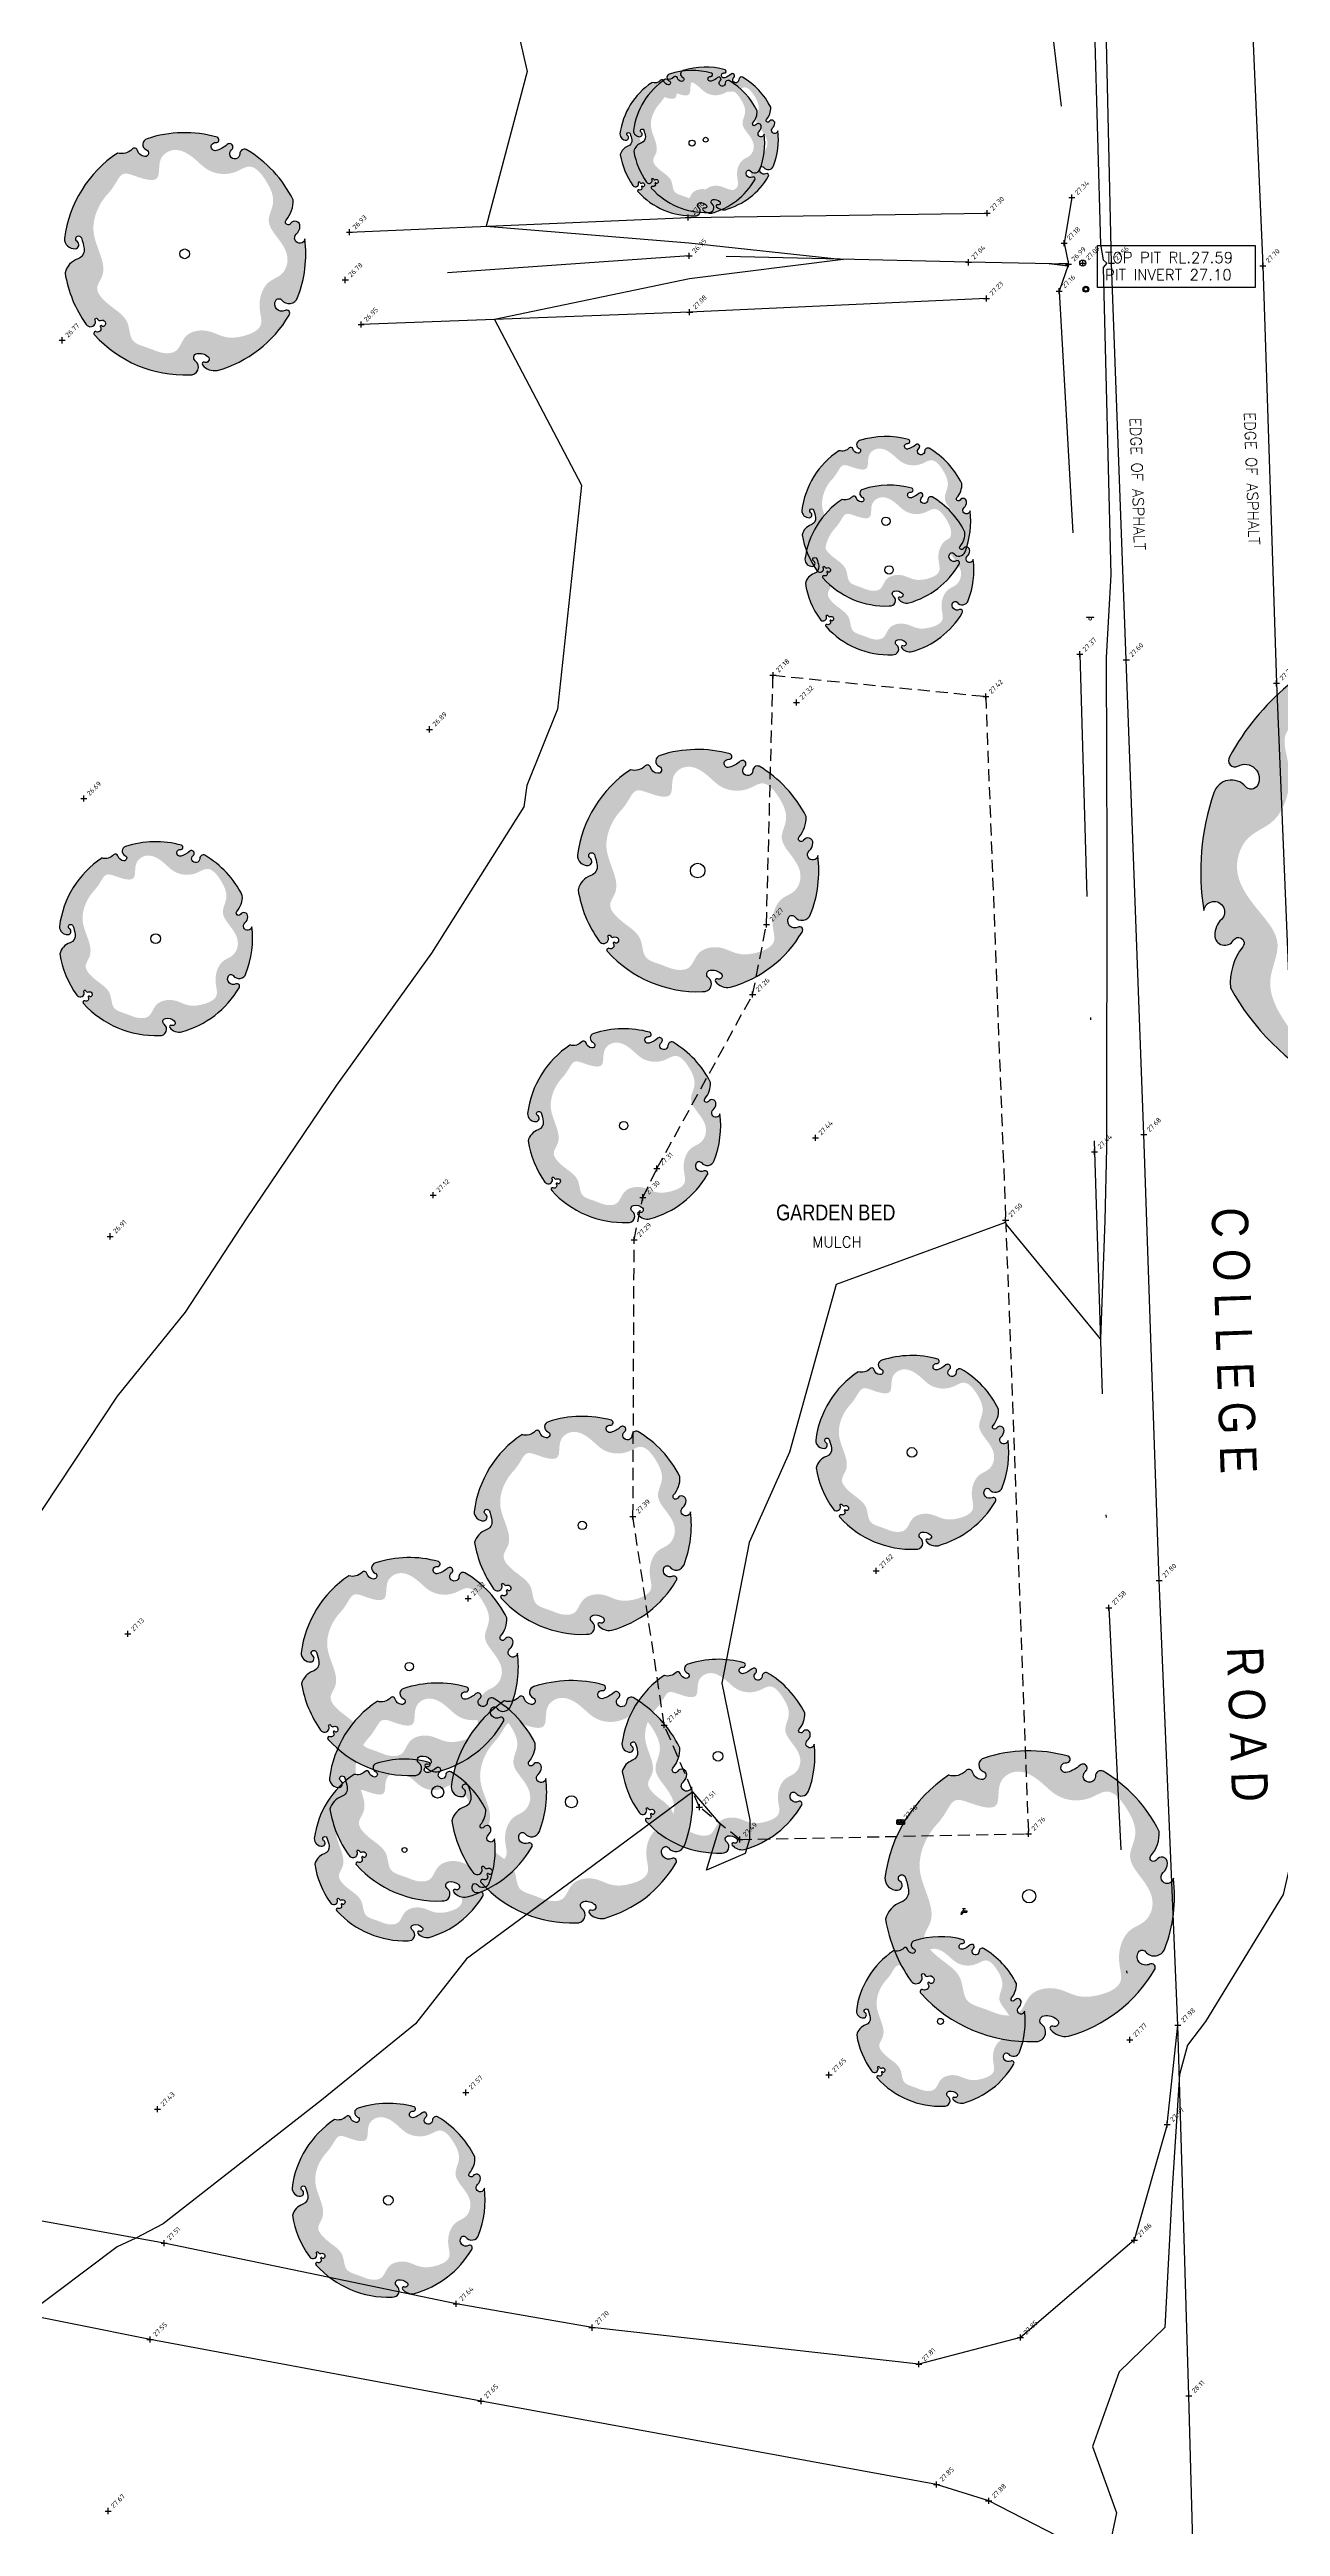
# Model space of a CAD drawing. Header units: metres. Extents: x 245957 to 247358, y 7418632 to 7419642.
# Drawn here: x 246401 to 246451.8, y 7418787.6 to 7418889.8 of the extents above; entities that cross this region are included whole.
import ezdxf
from ezdxf.enums import TextEntityAlignment as Align

# ---------------------------------------------------------------- set-up
doc = ezdxf.new("R2010")
doc.units = ezdxf.units.M
for name, pattern in [('DASHDOT', [10, 5, -2.5, 0, -2.5]), ('DASHED', [0.75, 0.5, -0.25]), ('PHANTOM', [2.5, 1.25, -0.25, 0.25, -0.25, 0.25, -0.25])]:
    doc.linetypes.add(name, pattern=pattern)
for name, color, linetype in [('-TEXT', 7, 'Continuous'), ('102_TOP_OF_BANK', 37, 'PHANTOM'), ('102_TOP_OF_BANK-L', 37, 'PHANTOM'), ('102_TOP_OF_BANK-S', 37, 'PHANTOM'), ('103_TOE_OF_BATTER', 37, 'DASHDOT'), ('103_TOE_OF_BATTER-L', 37, 'DASHDOT'), ('103_TOE_OF_BATTER-S', 37, 'DASHDOT'), ('104_EXISTING_SURFACE-L', 35, 'Continuous'), ('104_EXISTING_SURFACE-S', 35, 'Continuous'), ('201_SINGLE_TREE-H', 63, 'Continuous'), ('201_SINGLE_TREE-S', 96, 'Continuous'), ('206_GARDEN_BED', 44, 'DASHED'), ('206_GARDEN_BED-L', 44, 'DASHED'), ('206_GARDEN_BED-S', 44, 'DASHED'), ('321_INVERT_OF_PIPE', 84, 'Continuous'), ('321_INVERT_OF_PIPE-L', 84, 'Continuous'), ('321_INVERT_OF_PIPE-S', 84, 'Continuous'), ('403_EDGE_OF_BITUMEN', 8, 'Continuous'), ('403_EDGE_OF_BITUMEN-L', 8, 'Continuous'), ('403_EDGE_OF_BITUMEN-S', 8, 'Continuous'), ('405_EDGE_FORMATION', 33, 'Continuous'), ('405_EDGE_FORMATION-L', 33, 'Continuous'), ('405_EDGE_FORMATION-S', 33, 'Continuous'), ('503_SIGN-S', 89, 'Continuous'), ('521_BOLLARD', 89, 'Continuous'), ('521_BOLLARD-S', 89, 'Continuous'), ('EX-UG STORMWATER (DBYD)', 15, 'DRAINAGE_LINE'), ('Surface_Contours_Major', 4, 'Continuous'), ('Surface_Contours_Minor', 253, 'Continuous')]:
    doc.layers.add(name, color=color, linetype=linetype)
for name, color, linetype, true_color in [('758_WATER_TAP-S', 7, 'Continuous', 0x0041ff), ('759_IRRIGATION-L', 7, 'Continuous', 0x0041ff), ('759_IRRIGATION-S', 7, 'Continuous', 0x0041ff)]:
    doc.layers.add(name, color=color, linetype=linetype, true_color=true_color)
doc.styles.add('BOLD', font='ARIALN.TTF')
doc.styles.add('ISO2.5', font='isocp.shx', dxfattribs={"height": 2.5})
doc.styles.get("Standard").update_dxf_attribs({"font": 'SIMPLEX.shx'})
doc.linetypes.add('DRAINAGE_LINE', pattern='A,3,-0.2,["D",Standard,S=0.18,R=0,X=-0.1,Y=-0.09],-0.1', length=3.3)

# ---------------------------------------------------------------- blocks, each defined once
blk = doc.blocks.new('CROSS')
at = {"color": 0, "linetype": 'Continuous'}
for p, q in [((-0.5, 0), (0.5, 0)), ((0, -0.5), (0, 0.5))]:
    blk.add_line(p, q, dxfattribs=at)
blk = doc.blocks.new('201C')
at = {"layer": '201_SINGLE_TREE-H', "transparency": 33554534}
h = blk.add_hatch(color=256, dxfattribs=at)
h.paths.add_polyline_path([(-0.3717, -0.3344, 0.222926), (0.0196, -0.4996, 0.770799), (0.0439, -0.4417, -0.650302), (0.0511, -0.4116, -0.234737), (0.0964, -0.4247, -0.847312), (0.0816, -0.4475, 0.78443), (0.0732, -0.4583, 0.276934), (0.1352, -0.4813, 0.193599), (0.4309, -0.2536, 0.800435), (0.4144, -0.2337, -0.75216), (0.3757, -0.1925, -0.528914), (0.4006, -0.1909, 0.594112), (0.4663, -0.1804, 0.123805), (0.4962, 0.0616, -1.41759), (0.4607, 0.0811, 0.206906), (0.4758, 0.1133, 0.759729), (0.4374, 0.1252, -1.073307), (0.4187, 0.1392, 0.194379), (0.4474, 0.2231, 0.144612), (0.2544, 0.4304, 0.53339), (0.2277, 0.4128, -1.592592), (0.1939, 0.4293, 1.030038), (0.1758, 0.4513, -0.10361), (0.1314, 0.4262, -1.238487), (0.1282, 0.4593, 0.884725), (0.1336, 0.4818, 0.147549), (-0.1551, 0.4753, 0.71725), (-0.1579, 0.4291, -0.864032), (-0.1646, 0.4015, -0.310704), (-0.1946, 0.4266, 0.58143), (-0.2167, 0.4321, -0.281558), (-0.2766, 0.4162), (-0.2775, 0.4159, 0.217121), (-0.4959, 0.0634), (-0.4959, 0.0634, 0.440011), (-0.4522, 0.021, 0.723973), (-0.4442, 0.0516, -1.384648), (-0.4262, 0.0659, -0.051107), (-0.4149, 0.0223, -0.361502), (-0.441, -0.0208, 0.256822), (-0.4937, -0.0791, 0.116166), (-0.4065, -0.2911, 0.67803), (-0.3682, -0.2843, 0.170035), (-0.3696, -0.274, -1.054701), (-0.3596, -0.2696, 0.431903), (-0.3468, -0.2749, -0.910728), (-0.3329, -0.2993, -0.42046), (-0.3418, -0.2976, 1.007885), (-0.3479, -0.3018, -0.766634), (-0.3646, -0.3216, 0.938602), (-0.3717, -0.3344)])
edge = h.paths.add_edge_path(flags=16)
edge.add_spline(control_points=[(-0.3177, 0.2468), (-0.303, 0.2628), (-0.2856, 0.2893), (-0.256, 0.3411), (-0.1928, 0.3155), (-0.0921, 0.286), (-0.1162, 0.3941), (-0.0359, 0.4462), (0.0392, 0.3985), (0.1028, 0.3299), (0.1957, 0.3214), (0.2784, 0.3804), (0.3442, 0.2961), (0.3785, 0.2147), (0.3303, 0.1307), (0.3915, 0.0592), (0.4378, -0.0139), (0.4055, -0.0919), (0.3459, -0.1091), (0.3102, -0.1666), (0.3057, -0.2282), (0.3286, -0.3091), (0.2408, -0.3447), (0.1647, -0.3496), (0.103, -0.3142), (0.0463, -0.3153), (0.0047, -0.3356), (-0.0139, -0.3682), (-0.0327, -0.4069), (-0.0927, -0.4151), (-0.1463, -0.3868), (-0.23, -0.3665), (-0.2245, -0.2773), (-0.2864, -0.2294), (-0.3344, -0.1941), (-0.3737, -0.1409), (-0.3276, -0.0866), (-0.344, -0.0009), (-0.3866, 0.0828), (-0.3665, 0.1796), (-0.3359, 0.2271), (-0.3177, 0.2468)], knot_values=[0, 0, 0, 0, 0.064972, 0.101243, 0.15652, 0.245586, 0.324463, 0.387907, 0.486094, 0.554514, 0.671826, 0.728629, 0.823661, 0.919885, 0.989953, 1.075257, 1.171704, 1.23593, 1.293575, 1.346478, 1.426142, 1.479146, 1.570817, 1.644481, 1.712561, 1.774901, 1.807, 1.846291, 1.885582, 1.928182, 2.007036, 2.074591, 2.151638, 2.226455, 2.293426, 2.340744, 2.397548, 2.47317, 2.587294, 2.673595, 2.754259, 2.754259, 2.754259, 2.754259], degree=3, periodic=0)
at = {"layer": '201_SINGLE_TREE-S'}
blk.add_lwpolyline([(-0.3717, -0.3344, 0.222926), (0.0196, -0.4996, 0.770799), (0.0439, -0.4417, -0.650302), (0.0511, -0.4116, -0.234737), (0.0964, -0.4247, -0.847312), (0.0816, -0.4475, 0.78443), (0.0732, -0.4583, 0.276934), (0.1352, -0.4813, 0.193599), (0.4309, -0.2536, 0.800435), (0.4144, -0.2337, -0.75216), (0.3757, -0.1925, -0.528914), (0.4006, -0.1909, 0.594112), (0.4663, -0.1804, 0.123805), (0.4962, 0.0616, -1.41759), (0.4607, 0.0811, 0.206906), (0.4758, 0.1133, 0.759729), (0.4374, 0.1252, -1.073307), (0.4187, 0.1392, 0.194379), (0.4474, 0.2231, 0.144612), (0.2544, 0.4304, 0.53339), (0.2277, 0.4128, -1.592592), (0.1939, 0.4293, 1.030038), (0.1758, 0.4513, -0.10361), (0.1314, 0.4262, -1.238487), (0.1282, 0.4593, 0.884725), (0.1336, 0.4818, 0.147549), (-0.1551, 0.4753, 0.71725), (-0.1579, 0.4291, -0.864032), (-0.1646, 0.4015, -0.310704), (-0.1946, 0.4266, 0.58143), (-0.2167, 0.4321, -0.281558), (-0.2766, 0.4162), (-0.2775, 0.4159, 0.217121), (-0.4959, 0.0634), (-0.4959, 0.0634, 0.440011), (-0.4522, 0.021, 0.723973), (-0.4442, 0.0516, -1.384648), (-0.4262, 0.0659, -0.051107), (-0.4149, 0.0223, -0.361502), (-0.441, -0.0208, 0.256822), (-0.4937, -0.0791, 0.116166), (-0.4065, -0.2911, 0.67803), (-0.3682, -0.2843, 0.170035), (-0.3696, -0.274, -1.054701), (-0.3596, -0.2696, 0.431903), (-0.3468, -0.2749, -0.910728), (-0.3329, -0.2993, -0.42046), (-0.3418, -0.2976, 1.007885), (-0.3479, -0.3018, -0.766634), (-0.3646, -0.3216, 0.938602), (-0.3717, -0.3344)], format="xyb", dxfattribs=at)
blk = doc.blocks.new('503')
at = {"color": 0, "linetype": 'Continuous', "lineweight": 13}
for p, q in [((-0.51, 0.24), (0.49, 0.24)), ((-0.51, 0.18), (0.49, 0.18))]:
    blk.add_line(p, q, dxfattribs=at)
for p, q in [((-0.51, 0.24), (-0.51, 0.18)), ((0.49, 0.18), (0.49, 0.24))]:
    blk.add_line(p, q)
blk.add_circle((0, 0), 0.181, dxfattribs=at)
blk = doc.blocks.new('321')
at = {"layer": '321_INVERT_OF_PIPE', "color": 0, "linetype": 'Continuous'}
for p, q in [((-0.5, 0), (0.5, 0)), ((0, -0.5), (0, 0.5))]:
    blk.add_line(p, q, dxfattribs=at)
blk.add_circle((0, 0), 0.5, dxfattribs=at)
blk = doc.blocks.new('521')
at = {"layer": '521_BOLLARD', "color": 0}
for radius in [0.5, 0.39, 0.3]:
    blk.add_circle((0, 0), radius, dxfattribs=at)
blk = doc.blocks.new('201T')
at = {"layer": '201_SINGLE_TREE-S'}
blk.add_circle((0, 0), 0.5, dxfattribs=at)
blk = doc.blocks.new('758')
at = {"color": 0}
for p, q in [((-0.24, 0.59), (0.26, 0.59)), ((0, 0.25), (0, 0.59)), ((0, 0.25), (0.5, 0.25)), ((0, 0), (0.5, 0)), ((0.5, 0.25), (0.5, 0)), ((-0.53, -0.3), (-0.28, -0.3))]:
    blk.add_line(p, q, dxfattribs=at)
for radius, start, end in [(0.551, 91.9089, 180.0466), (0.304, 93.5498, 180.0277)]:
    blk.add_arc((0.02, -0.3), radius, start, end, dxfattribs=at)
blk = doc.blocks.new('759')
h = blk.add_hatch()
h.set_pattern_fill('SAND', color=0, scale=0.06, style=0)
h.set_pattern_definition([(45, (-190768.8394, -3510126.74395), (-0.24246691527, 0.24246691527), [-0.1143, 0.1143, -0.1143]), (45, (-190768.5971, -3510126.74395), (-0.24246691527, 0.24246691527), [-0.1143, 0.1143, -0.1143]), (135, (-190768.8394, -3510126.74395), (-0.24246691527, -0.24246691527), [0.05715, -0.2286, 0.05715]), (135, (-190768.5971, -3510126.74395), (-0.24246691527, -0.24246691527), [0.05715, -0.2286, 0.05715])])
h.paths.add_polyline_path([(-0.5, -0.4), (0.5, -0.4, 0.414214), (0.62, -0.29), (0.62, 0.29, 0.414214), (0.5, 0.4), (-0.5, 0.4, 0.414214), (-0.62, 0.29), (-0.62, -0.29, 0.414214)])
at = {"color": 0}
blk.add_lwpolyline([(0.5, -0.4), (-0.5, -0.4, -0.414214), (-0.62, -0.29), (-0.62, 0.29, -0.414214), (-0.5, 0.4), (0.5, 0.4, -0.414214), (0.62, 0.29), (0.62, -0.29, -0.414214)], format="xyb", close=True, dxfattribs=at)
blk = doc.blocks.new('M')
at = {"layer": '-TEXT'}
blk.add_text('MULCH', height=0.45, dxfattribs=at).set_placement((0.02, -0.22), align=Align.CENTER)

msp = doc.modelspace()

# ---------------------------------------------------------------- linework, layer by layer
at = {"layer": '102_TOP_OF_BANK', "ltscale": 20}
for p, q in [((246413.35, 7418882.27), (246427.33, 7418882.88)), ((246427.33, 7418882.88), (246439.67, 7418883.06)), ((246439.64, 7418879.54), (246427.39, 7418878.97)), ((246427.39, 7418878.97), (246413.83, 7418878.46))]:
    msp.add_line(p, q, dxfattribs=at)
at = {"layer": '103_TOE_OF_BATTER', "ltscale": 2}
for p, q in [((246441.55, 7418897.41), (246443.16, 7418883.7)), ((246443.16, 7418883.7), (246442.84, 7418881.82)), ((246427.37, 7418881.3), (246413.18, 7418880.3)), ((246438.9, 7418881.03), (246427.37, 7418881.3)), ((246442.84, 7418881.82), (246443.02, 7418880.95)), ((246443.02, 7418880.95), (246438.9, 7418881.03)), ((246443.02, 7418880.95), (246442.64, 7418879.84)), ((246442.64, 7418879.84), (246443.49, 7418864.85)), ((246443.49, 7418864.85), (246444.1, 7418844.31)), ((246444.1, 7418844.31), (246444.69, 7418825.48)), ((246444.69, 7418825.48), (246445.56, 7418807.65))]:
    msp.add_line(p, q, dxfattribs=at)
at = {"layer": '206_GARDEN_BED'}
for p, q in [((246430.56, 7418853.7), (246430.83, 7418863.98)), ((246430.83, 7418863.98), (246439.61, 7418863.11)), ((246439.61, 7418863.11), (246440.43, 7418841.49)), ((246429.99, 7418850.8), (246430.56, 7418853.7)), ((246426.04, 7418843.62), (246429.99, 7418850.8)), ((246425.46, 7418842.43), (246426.04, 7418843.62)), ((246425.1, 7418840.68), (246425.46, 7418842.43)), ((246440.43, 7418841.49), (246441.37, 7418816.16)), ((246425.05, 7418829.26), (246425.1, 7418840.68)), ((246426.34, 7418820.64), (246425.05, 7418829.26)), ((246427.79, 7418817.26), (246426.34, 7418820.64)), ((246429.46, 7418815.92), (246427.79, 7418817.26)), ((246429.46, 7418815.92), (246441.37, 7418816.16))]:
    msp.add_line(p, q, dxfattribs=at)
at = {"layer": '403_EDGE_OF_BITUMEN'}
for p, q in [((246450.34, 7418897.35), (246451.04, 7418880.89)), ((246444.8, 7418880.99), (246444.51, 7418893.55)), ((246445.41, 7418864.62), (246444.8, 7418880.99)), ((246451.04, 7418880.89), (246451.61, 7418863.66)), ((246446.13, 7418845.02), (246445.41, 7418864.62)), ((246451.61, 7418863.66), (246452.36, 7418845.31)), ((246446.77, 7418826.61), (246446.13, 7418845.02)), ((246447.54, 7418808.25), (246446.77, 7418826.61)), ((246447.99, 7418792.95), (246447.54, 7418808.25)), ((246448.21, 7418785.07), (246447.99, 7418792.95))]:
    msp.add_line(p, q, dxfattribs=at)
at = {"layer": '405_EDGE_FORMATION'}
for p, q in [((246447.09, 7418804.16), (246447.54, 7418808.25)), ((246447.09, 7418804.16), (246445.74, 7418799.38)), ((246405.7, 7418799.26), (246391.18, 7418801.88)), ((246417.76, 7418796.75), (246405.7, 7418799.26)), ((246445.74, 7418799.38), (246441.04, 7418795.36)), ((246405.12, 7418795.28), (246391.23, 7418798.06)), ((246423.36, 7418795.77), (246417.76, 7418796.75)), ((246436.85, 7418794.26), (246423.36, 7418795.77)), ((246441.04, 7418795.36), (246436.85, 7418794.26)), ((246418.78, 7418792.73), (246405.12, 7418795.28)), ((246437.58, 7418789.3), (246418.78, 7418792.73)), ((246439.73, 7418788.62), (246437.58, 7418789.3)), ((246443.96, 7418786.44), (246439.73, 7418788.62))]:
    msp.add_line(p, q, dxfattribs=at)
at = {"layer": 'EX-UG STORMWATER (DBYD)', "linetype": 'Continuous', "flags": 128}
msp.add_lwpolyline([(246444.22, 7418879.99), (246444.22, 7418881.73), (246450.73, 7418881.73), (246450.73, 7418879.99)], close=True, dxfattribs=at)
at = {"layer": 'Surface_Contours_Major'}
for points, elevation in [([(246418.71, 7418897.53), (246420.69, 7418888.91), (246418.99, 7418882.52), (246427.36, 7418881.84), (246433.72, 7418881.15), (246427.38, 7418880.35), (246419.34, 7418878.67), (246422.93, 7418871.83), (246421.93, 7418862.58), (246420.67, 7418859.43), (246420.55, 7418858.55), (246416.73, 7418852.51), (246412.81, 7418847.06), (246409.09, 7418841.54), (246406.57, 7418837.69), (246403.77, 7418834.22), (246400.1, 7418828.69)], 27), ([(246453.25, 7418819.56), (246451.88, 7418813.65), (246448.68, 7418808.41), (246447.94, 7418807.43), (246447.6, 7418806.22), (246447.3, 7418801.52), (246447, 7418795.78), (246445.11, 7418793.95), (246444.02, 7418790.87), (246445, 7418788.13), (246444.61, 7418786.23), (246444.7, 7418785.53), (246437.85, 7418783.39)], 28)]:
    msp.add_lwpolyline(points, dxfattribs=dict(at, elevation=elevation))
at = {"layer": 'Surface_Contours_Major', "elevation": 27}
msp.add_lwpolyline([(246442.88, 7418880.89), (246442.23, 7418880.97), (246443.01, 7418881), (246443.05, 7418880.95), (246442.99, 7418880.88)], close=True, dxfattribs=at)
at = {"layer": 'Surface_Contours_Minor', "elevation": 27.5}
msp.add_lwpolyline([(246444.1, 7418890.62), (246444.34, 7418881.76), (246444.46, 7418881.13), (246444.6, 7418880.99), (246444.45, 7418880.81), (246444.77, 7418868.13), (246444.58, 7418864.72), (246444.61, 7418856.46), (246444.59, 7418844.48), (246444.53, 7418841.48), (246444.35, 7418836.59), (246440.47, 7418841.31), (246440.43, 7418841.4), (246440.38, 7418841.38), (246433.43, 7418838.83), (246431.51, 7418831.91), (246429.85, 7418828.18), (246428.72, 7418822.37), (246429.87, 7418816.73), (246429.86, 7418815.93), (246429.68, 7418815.35), (246428.08, 7418814.65), (246428.66, 7418816.56), (246427.52, 7418817.89), (246423.08, 7418814.6), (246418.18, 7418811), (246416.07, 7418808.31), (246412.19, 7418805.16), (246405.66, 7418800.06), (246404.53, 7418799.47), (246403.76, 7418799.1), (246400.03, 7418796.3)], dxfattribs=at)

# ---------------------------------------------------------------- block references
at = {"layer": '-TEXT'}
msp.add_blockref('M', (246433.45, 7418840.58, 27.5), dxfattribs=at)
at = {"layer": '102_TOP_OF_BANK-S', "xscale": 0.25, "yscale": 0.25, "zscale": 0.25}
for p in [(246413.35, 7418882.27), (246427.33, 7418882.88), (246439.67, 7418883.06), (246439.64, 7418879.54), (246413.83, 7418878.46), (246427.39, 7418878.97)]:
    msp.add_blockref('CROSS', p, dxfattribs=at)
at = {"layer": '103_TOE_OF_BATTER-S', "xscale": 0.25, "yscale": 0.25, "zscale": 0.25}
for p in [(246443.16, 7418883.7), (246427.37, 7418881.3), (246442.84, 7418881.82), (246413.18, 7418880.3), (246438.9, 7418881.03), (246443.02, 7418880.95), (246442.64, 7418879.84), (246443.49, 7418864.85), (246444.1, 7418844.31), (246444.69, 7418825.48), (246445.56, 7418807.65)]:
    msp.add_blockref('CROSS', p, dxfattribs=at)
at = {"layer": '104_EXISTING_SURFACE-S', "xscale": 0.25, "yscale": 0.25, "zscale": 0.25}
for p in [(246401.5, 7418877.81), (246431.8, 7418862.86), (246416.65, 7418861.75), (246402.39, 7418858.9), (246432.58, 7418844.89), (246416.81, 7418842.52), (246403.47, 7418840.82), (246435.09, 7418827.01), (246418.25, 7418825.87), (246404.21, 7418824.41), (246418.15, 7418805.48), (246433.14, 7418806.2), (246405.43, 7418804.79), (246403.39, 7418788.2)]:
    msp.add_blockref('CROSS', p, dxfattribs=at)
at = {"layer": '201_SINGLE_TREE-S'}
for name, p, xscale, yscale, zscale in [('201C', (246427.49, 7418885.95), 6, 6, 6), ('201C', (246428.05, 7418886.09), 6, 6, 6), ('201C', (246406.55, 7418881.38), 10, 10, 10), ('201T', (246427.49, 7418885.95), 0.25, 0.25, 0.25), ('201T', (246428.05, 7418886.09), 0.2, 0.2, 0.2), ('201T', (246406.55, 7418881.38), 0.4, 0.4, 0.4), ('201C', (246435.49, 7418870.34), 7, 7, 7), ('201C', (246435.62, 7418868.33), 7, 7, 7), ('201T', (246435.49, 7418870.34), 0.35, 0.35, 0.35), ('201T', (246435.62, 7418868.33), 0.35, 0.35, 0.35), ('201C', (246427.72, 7418855.92), 10, 10, 10), ('201C', (246405.35, 7418853.11), 8, 8, 8), ('201T', (246427.72, 7418855.92), 0.6, 0.6, 0.6), ('201T', (246405.35, 7418853.11), 0.4, 0.4, 0.4), ('201C', (246424.67, 7418845.39), 8, 8, 8), ('201T', (246424.67, 7418845.39), 0.35, 0.35, 0.35), ('201C', (246436.56, 7418831.9), 8, 8, 8), ('201C', (246422.96, 7418828.89), 9, 9, 9), ('201T', (246436.56, 7418831.9), 0.4, 0.4, 0.4), ('201T', (246422.96, 7418828.89), 0.35, 0.35, 0.35), ('201C', (246415.82, 7418823.06), 9, 9, 9), ('201T', (246415.82, 7418823.06), 0.35, 0.35, 0.35), ('201C', (246428.56, 7418819.36), 8, 8, 8), ('201C', (246416.99, 7418817.88), 9, 9, 9), ('201C', (246422.51, 7418817.48), 10, 10, 10), ('201C', (246415.62, 7418815.49), 7.5, 7.5, 7.5), ('201T', (246428.56, 7418819.36), 0.4, 0.4, 0.4), ('201C', (246441.4, 7418813.58), 12, 12, 12), ('201T', (246416.99, 7418817.88), 0.5, 0.5, 0.5), ('201T', (246422.51, 7418817.48), 0.5, 0.5, 0.5), ('201T', (246415.62, 7418815.49), 0.2, 0.2, 0.2), ('201T', (246441.4, 7418813.58), 0.55, 0.55, 0.55), ('201C', (246437.74, 7418808.41), 7, 7, 7), ('201T', (246437.74, 7418808.41), 0.25, 0.25, 0.25), ('201C', (246414.95, 7418801.03), 8, 8, 8), ('201T', (246414.95, 7418801.03), 0.4, 0.4, 0.4)]:
    msp.add_blockref(name, p, dxfattribs=dict(at, xscale=xscale, yscale=yscale, zscale=zscale))
at = {"layer": '201_SINGLE_TREE-S', "xscale": 20, "yscale": 20, "zscale": 20, "rotation": 182.2}
msp.add_blockref('201C', (246458.48, 7418855.88), dxfattribs=at)
at = {"layer": '206_GARDEN_BED-S', "xscale": 0.25, "yscale": 0.25, "zscale": 0.25}
for p in [(246430.83, 7418863.98), (246439.61, 7418863.11), (246430.56, 7418853.7), (246429.99, 7418850.8), (246426.04, 7418843.62), (246425.46, 7418842.43), (246440.43, 7418841.49), (246425.1, 7418840.68), (246425.05, 7418829.26), (246426.34, 7418820.64), (246427.79, 7418817.26), (246429.46, 7418815.92), (246441.37, 7418816.16)]:
    msp.add_blockref('CROSS', p, dxfattribs=at)
at = {"layer": '321_INVERT_OF_PIPE-S', "xscale": 0.25, "yscale": 0.25, "zscale": 0.25}
msp.add_blockref('321', (246443.61, 7418881), dxfattribs=at)
at = {"layer": '403_EDGE_OF_BITUMEN-S', "xscale": 0.25, "yscale": 0.25, "zscale": 0.25}
for p in [(246444.8, 7418880.99), (246451.04, 7418880.89), (246445.41, 7418864.62), (246451.61, 7418863.66), (246446.13, 7418845.02), (246446.77, 7418826.61), (246447.54, 7418808.25), (246447.99, 7418792.95)]:
    msp.add_blockref('CROSS', p, dxfattribs=at)
at = {"layer": '405_EDGE_FORMATION-S', "xscale": 0.25, "yscale": 0.25, "zscale": 0.25}
for p in [(246447.09, 7418804.16), (246445.74, 7418799.38), (246405.7, 7418799.26), (246417.76, 7418796.75), (246405.12, 7418795.28), (246423.36, 7418795.77), (246441.04, 7418795.36), (246436.85, 7418794.26), (246418.78, 7418792.73), (246437.58, 7418789.3), (246439.73, 7418788.62)]:
    msp.add_blockref('CROSS', p, dxfattribs=at)
at = {"layer": '503_SIGN-S', "xscale": 0.3, "yscale": 0.3, "zscale": 0.3}
msp.add_blockref('503', (246443.92, 7418866.31), dxfattribs=at)
at = {"layer": '521_BOLLARD-S', "xscale": 0.25, "yscale": 0.25, "zscale": 0.25}
msp.add_blockref('521', (246443.74, 7418879.92), dxfattribs=at)
at = {"layer": '758_WATER_TAP-S', "xscale": 0.25, "yscale": 0.25, "zscale": 0.25}
msp.add_blockref('758', (246438.71, 7418812.92), dxfattribs=at)
at = {"layer": '759_IRRIGATION-S', "xscale": 0.25, "yscale": 0.25, "zscale": 0.25}
msp.add_blockref('759', (246436.1, 7418816.64), dxfattribs=at)

# ---------------------------------------------------------------- texts
at = {"layer": '-TEXT'}
for p in [(246445.65, 7418871.87), (246450.37, 7418872.1)]:
    msp.add_text('EDGE OF ASPHALT', height=0.45, rotation=272, dxfattribs=at).set_placement(p, align=Align.CENTER)
at = {"layer": '-TEXT', "style": 'BOLD'}
msp.add_text('GARDEN BED', height=0.65, dxfattribs=at).set_placement((246433.42, 7418841.48, 27.5), align=Align.CENTER)
msp.add_text('C O L L E G E               R O A D', height=1.5, rotation=272, dxfattribs=at).set_placement((246449.35, 7418829.72), align=Align.CENTER)
at = {"layer": '102_TOP_OF_BANK-L', "style": 'ISO2.5'}
for s, p in [('27.10', (246427.5, 7418883.04)), ('27.30', (246439.84, 7418883.22)), ('26.93', (246413.52, 7418882.44)), ('27.08', (246427.56, 7418879.14)), ('27.23', (246439.81, 7418879.71)), ('26.95', (246413.99, 7418878.63))]:
    msp.add_text(s, height=0.2, rotation=45, dxfattribs=at).set_placement(p, align=Align.MIDDLE_LEFT)
at = {"layer": '103_TOE_OF_BATTER-L', "style": 'ISO2.5'}
for s, p in [('27.34', (246443.33, 7418883.86)), ('27.18', (246443, 7418881.99)), ('26.95', (246427.54, 7418881.46)), ('27.04', (246439.06, 7418881.2)), ('26.99', (246443.19, 7418881.12)), ('26.78', (246413.35, 7418880.47)), ('27.16', (246442.8, 7418880.01)), ('27.37', (246443.65, 7418865.01)), ('27.44', (246444.27, 7418844.48)), ('27.58', (246444.86, 7418825.65)), ('27.77', (246445.73, 7418807.82))]:
    msp.add_text(s, height=0.2, rotation=45, dxfattribs=at).set_placement(p, align=Align.MIDDLE_LEFT)
at = {"layer": '104_EXISTING_SURFACE-L', "style": 'ISO2.5'}
for s, p in [('26.77', (246401.67, 7418877.98)), ('27.32', (246431.97, 7418863.03)), ('26.89', (246416.82, 7418861.92)), ('26.69', (246402.56, 7418859.06)), ('27.44', (246432.75, 7418845.05)), ('27.12', (246416.98, 7418842.69)), ('26.91', (246403.64, 7418840.99)), ('27.62', (246435.26, 7418827.17)), ('27.32', (246418.42, 7418826.04)), ('27.13', (246404.38, 7418824.57)), ('27.65', (246433.31, 7418806.36)), ('27.57', (246418.32, 7418805.65)), ('27.43', (246405.6, 7418804.96)), ('27.67', (246403.55, 7418788.37))]:
    msp.add_text(s, height=0.2, rotation=45, dxfattribs=at).set_placement(p, align=Align.MIDDLE_LEFT)
at = {"layer": '206_GARDEN_BED-L', "style": 'ISO2.5'}
for s, p in [('27.18', (246431, 7418864.15)), ('27.42', (246439.78, 7418863.27)), ('27.27', (246430.73, 7418853.86)), ('27.26', (246430.16, 7418850.96)), ('27.31', (246426.2, 7418843.79)), ('27.30', (246425.63, 7418842.6)), ('27.50', (246440.59, 7418841.66)), ('27.29', (246425.27, 7418840.85)), ('27.39', (246425.22, 7418829.43)), ('27.46', (246426.5, 7418820.8)), ('27.51', (246427.96, 7418817.43)), ('27.49', (246429.63, 7418816.09)), ('27.76', (246441.54, 7418816.33))]:
    msp.add_text(s, height=0.2, rotation=45, dxfattribs=at).set_placement(p, align=Align.MIDDLE_LEFT)
at = {"layer": '321_INVERT_OF_PIPE-L', "style": 'ISO2.5'}
msp.add_text('27.00', height=0.2, rotation=45, dxfattribs=at).set_placement((246443.78, 7418881.17), align=Align.MIDDLE_LEFT)
at = {"layer": '403_EDGE_OF_BITUMEN-L', "style": 'ISO2.5'}
for s, p in [('27.56', (246444.97, 7418881.16)), ('27.70', (246451.21, 7418881.06)), ('27.60', (246445.58, 7418864.79)), ('27.72', (246451.78, 7418863.82)), ('27.68', (246446.3, 7418845.18)), ('27.80', (246446.94, 7418826.78)), ('27.98', (246447.71, 7418808.42)), ('28.11', (246448.16, 7418793.12))]:
    msp.add_text(s, height=0.2, rotation=45, dxfattribs=at).set_placement(p, align=Align.MIDDLE_LEFT)
at = {"layer": '405_EDGE_FORMATION-L', "style": 'ISO2.5'}
for s, p in [('27.97', (246447.26, 7418804.32)), ('27.51', (246405.87, 7418799.43)), ('27.86', (246445.91, 7418799.55)), ('27.64', (246417.93, 7418796.92)), ('27.55', (246405.29, 7418795.45)), ('27.70', (246423.53, 7418795.94)), ('27.85', (246441.21, 7418795.53)), ('27.81', (246437.02, 7418794.43)), ('27.65', (246418.95, 7418792.9)), ('27.85', (246437.75, 7418789.47)), ('27.88', (246439.9, 7418788.78))]:
    msp.add_text(s, height=0.2, rotation=45, dxfattribs=at).set_placement(p, align=Align.MIDDLE_LEFT)
at = {"layer": '759_IRRIGATION-L', "style": 'ISO2.5'}
msp.add_text('27.78', height=0.2, rotation=45, dxfattribs=at).set_placement((246436.26, 7418816.81), align=Align.MIDDLE_LEFT)
at = {"layer": 'EX-UG STORMWATER (DBYD)'}
for s, p in [('TOP PIT RL.27.59', (246444.53, 7418881)), ('PIT INVERT 27.10', (246444.53, 7418880.29))]:
    msp.add_text(s, height=0.45, dxfattribs=at).set_placement(p)

doc.saveas('drawing.dxf')
